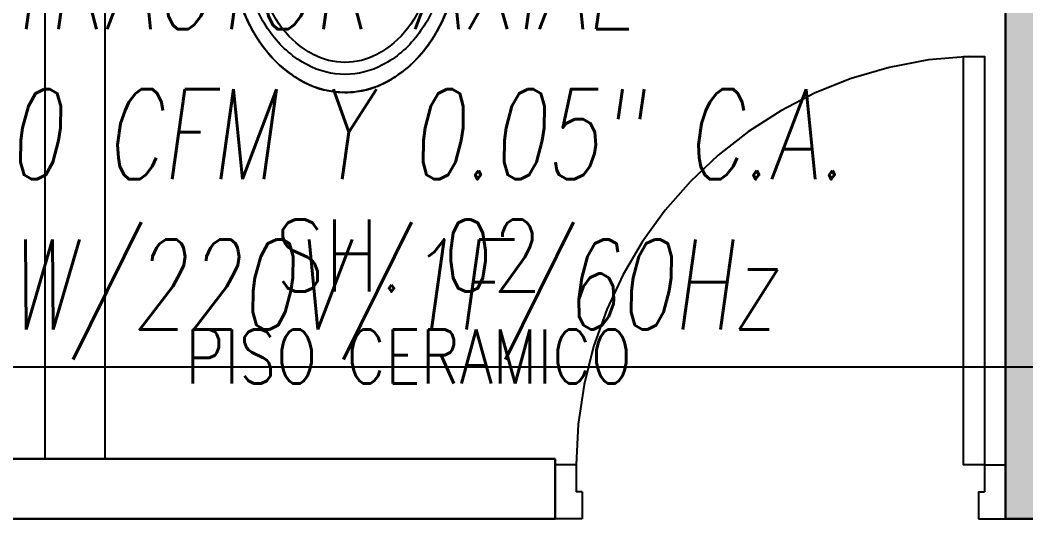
# Model space of a CAD drawing. Header units: millimetres. Extents: x -3 to 53, y -269 to 39.
# Drawn here: x 31.609 to 33.284, y -109.72 to -108.869 of the extents above; entities that cross this region are included whole.
import ezdxf
from ezdxf import colors
from ezdxf.entities.mleader import LeaderData, LeaderLine
from ezdxf.enums import TextEntityAlignment as Align
from ezdxf.math import Vec2, Vec3

# ---------------------------------------------------------------- set-up
doc = ezdxf.new("R2010")
doc.units = ezdxf.units.MM
doc.header["$LTSCALE"] = 15
doc.linetypes.add('CENTER', pattern=[2, 1.25, -0.25, 0.25, -0.25])
doc.linetypes.add('HIDDEN2', pattern=[0.1875, 0.125, -0.0625])
doc.layers.get('0').update_dxf_attribs({"color": 250})
for name, color, linetype in [('A-CORTE', 250, 'CENTER'), ('A-EST HATCH', 250, 'Continuous'), ('A-EST PLACAS', 250, 'Continuous'), ('A-MOBILIARIO', 250, 'Continuous'), ('A-MURO BAJO', 251, 'Continuous'), ('A-SANITARIOS', 250, 'Continuous'), ('A-TEXTO-ACABADO PISO', 250, 'Continuous'), ('A-TEXTO-AMBIENTE', 252, 'Continuous'), ('L6 Linea fina', 141, 'Continuous')]:
    doc.layers.add(name, color=color, linetype=linetype)
doc.layers.add('A-MUROS', color=252, linetype='Continuous', lineweight=30)
doc.styles.add('JNV ING', font='romans.shx', dxfattribs={"width": 0.7, "oblique": 8, "height": 0.15})
doc.styles.add('ROMANS', font='romans.shx', dxfattribs={"width": 0.8})

# ---------------------------------------------------------------- blocks, each defined once
blk = doc.blocks.new('EST.P10')
at = {"layer": 'A-EST HATCH'}
h = blk.add_hatch(color=256, dxfattribs=at)
h.dxf.hatch_style = 1
h.paths.add_polyline_path([(39.55000036202457, -2.739966474472752), (39.54999969747544, 3.325000133735891), (37.89999314439685, 3.325000133735891), (37.89999314439685, 3.524999268782047), (39.7000008253745, 3.524999950793891), (39.700001156913, 2.649983149759414), (41.20000111279068, 2.649983120235348), (41.20000111289527, 3.150000000315224), (41.35000099510309, 3.150000029441344), (41.35000151675256, 2.449983120198418), (39.70000151670563, 2.449983120607691), (39.70000024471053, -2.739966458171388)])
h.paths.add_polyline_path([(18.45000086072017, 7.324999489018637), (20.05000086045268, 7.324999484458431), (20.05000086100566, 10.42499945002307), (18.85000085135565, 10.42499944168937), (18.85000085177128, 10.57499945304677), (20.20000085066116, 10.57499944957796), (20.20000086071971, 7.174999484903537), (18.45000086072017, 7.174999486200022)])
h.paths.add_polyline_path([(17.65000085066097, 10.57499946123723), (17.50000085066088, 10.57499945918859), (17.50000086071944, 7.174999484903537), (17.65000086071998, 7.174999484903537)])
h.paths.add_polyline_path([(12.14999969658891, 11.04996366809905), (11.84999969935495, 11.04996366814503), (11.84999969661826, 10.8999643984082), (11.99999101237555, 10.8999643984082), (11.99999101220604, 7.824998455581181), (12.15000085670866, 7.82499845682355)])
h.paths.add_polyline_path([(15.10000085037566, 10.42499945049737), (15.10000084114793, 7.324999484457521), (16.70000086017265, 7.324999479859116), (16.70000086058829, 7.174999479859025), (14.95000084069946, 7.17499948505133), (14.95000085094219, 10.57499944990174), (16.30000085067834, 10.57499945405768), (16.30000085109353, 10.42499945405804)])
h.paths.add_polyline_path([(5.850000003264569, 10.90000002779369), (5.250000003248743, 10.90000002966271), (5.250000003248743, 11.05000002929036), (6.000000003281485, 11.05000002928399), (6.000000003339693, 7.650000029283902), (4.850000003295492, 7.650000029294361), (4.850000003237284, 7.800000028921559), (5.850000003304586, 7.800000027048455)])
h.paths.add_polyline_path([(4.050000003248925, 11.050000029294), (4.050000003307133, 7.650000029294361), (3.900000003330234, 7.650000029294361), (3.900000003272027, 11.050000029294)])
h.paths.add_polyline_path([(3.10000000322546, 7.800000027058914), (1.500000003248743, 7.800000027058914), (1.500000003248743, 10.9000000278037), (2.700000003272208, 10.90000002826936), (2.700000003272208, 11.05000002789701), (1.350000003271845, 11.050000029294), (1.350000003330052, 7.650000029294361), (3.100000003283668, 7.650000027431716)])
h.paths.add_polyline_path([(5.850000003264569, -2.649999997754556), (5.250000003248743, -2.649999999623567), (5.250000003248743, -2.79999999925122), (6.000000003281485, -2.799999999244854), (6.000000003339665, 0.6000000349667971), (4.850000003295463, 0.6000000349563379), (4.850000003237255, 0.4500000353291398), (5.850000003304558, 0.4500000372022441)])
h.paths.add_polyline_path([(4.050000003248925, -2.799999999254858), (4.050000003307105, 0.6000000349563379), (3.900000003330206, 0.6000000349563379), (3.900000003272027, -2.799999999254858)])
h.paths.add_polyline_path([(3.100000003225432, 0.4500000371917849), (1.500000003248715, 0.4500000371917849), (1.500000003248743, -2.64999999776456), (2.700000003272208, -2.649999998230221), (2.700000003272208, -2.799999997857874), (1.350000003271845, -2.799999999254858), (1.350000003330024, 0.6000000349563379), (3.10000000328364, 0.6000000368189831)])
h.paths.add_polyline_path([(8.700000364359795, -0.3500183141881053), (8.850000567899201, -0.3500183308167237), (8.850000789245598, -2.649966611821981), (9.000000861132264, -2.649966111463137), (9.000000858395339, -2.799965489356708), (8.700001016973033, -2.799964617128573)])
h.paths.add_polyline_path([(18.45000077152375, 0.9249996391979565), (20.05000077125626, 0.9249996437581629), (20.05000077180924, -2.175000321806458), (18.85000076215923, -2.175000313472758), (18.85000076257487, -2.325000324830164), (20.20000076146474, -2.325000321361351), (20.20000077152329, 1.074999643313056), (18.45000077152375, 1.074999642016571)])
h.paths.add_polyline_path([(17.65000076146455, -2.325000333020618), (17.50000076146446, -2.325000330971982), (17.50000077152302, 1.074999643313056), (17.65000077152357, 1.074999643313056)])
h.paths.add_polyline_path([(12.1500078518491, -2.80000032297874), (11.85000183281863, -2.799965381145974), (11.85000177342505, -2.649999802173369), (11.99999089817143, -2.6500003365623), (11.99999092300962, 0.425000672635413), (12.15000076751224, 0.425000671393498)])
h.paths.add_polyline_path([(15.10000076117925, -2.175000322280759), (15.10000075195151, 0.9249996437590724), (16.70000077097623, 0.9249996483574776), (16.70000077139187, 1.074999648357569), (14.95000075150304, 1.074999643165263), (14.95000076174577, -2.325000321685131), (16.30000076148193, -2.325000325841067), (16.30000076189711, -2.175000325841431)])
h.paths.add_polyline_path([(31.60000013924676, 7.324999489018637), (30.00000013951424, 7.324999484458431), (30.00000013896127, 10.42499945002307), (31.20000014861128, 10.42499944168937), (31.20000014819564, 10.57499945304677), (29.85000014930577, 10.57499944957796), (29.85000013924721, 7.174999484903537), (31.60000013924676, 7.174999486200022)])
h.paths.add_polyline_path([(32.40000014930595, 10.57499946123723), (32.55000014930604, 10.57499945918859), (32.55000013924749, 7.174999484903537), (32.40000013924694, 7.174999484903537)])
h.paths.add_polyline_path([(38.20000014363151, 11.04996366814503), (38.20000014363978, 10.89996439841647), (38.05001001259918, 10.89999955043437), (38.05000998776088, 7.824998455581181), (37.90000014325826, 7.82499845682355), (37.90000014367205, 11.04996375199815)])
h.paths.add_polyline_path([(27.60000196090988, 4.72500395011069), (36.99999305519989, 4.725000200438679), (36.99999303937559, 4.874998628639567), (33.4499886299389, 4.874998566643406), (33.44998862993936, 6.274999487076691), (33.24998862993883, 6.274999487077146), (33.24998862993928, 4.874999065745904), (30.34998861140821, 4.874999065745904), (30.34998861140821, 6.274999492269451), (30.19998861140903, 6.274999492269451), (30.19998861140812, 4.874999065745904), (27.80000196092033, 4.874999065734393), (27.8000019610075, 6.12500150724474), (29.45000197621744, 6.124999485819089), (29.45000197602462, 6.274999421533366), (27.17500019615356, 6.274999485497808), (27.17500196088797, 6.125002101533717), (27.60000196100749, 6.125001691010709)])
h.paths.add_polyline_path([(34.95000014959126, 10.42499945049737), (34.95000015881899, 7.324999484457521), (33.35000013979428, 7.324999479859116), (33.35000013937864, 7.174999479859025), (35.10000015926747, 7.17499948505133), (35.10000014902474, 10.57499944990174), (33.75000014928858, 10.57499945405768), (33.7500001488734, 10.42499945405804)])
h.paths.add_polyline_path([(39.69999971312619, 5.800016909431299), (41.35000043203901, 5.800016909840572), (41.35000043219997, 5.100000029755293), (41.20000099510388, 5.100000029711126), (41.20000111279059, 5.600016556386393), (39.70000115691308, 5.600017124727565), (39.70000082537415, 4.72499917742266), (37.89999305520043, 4.724999859434554), (37.89999305951682, 4.924998994480653), (39.54999960827895, 4.924998994480703), (39.54999951413043, 10.98996461234336), (39.70000043825637, 10.9899650766655)])
h.paths.add_polyline_path([(44.20000099670232, 10.90000002779369), (44.80000099671815, 10.90000002966271), (44.80000099671815, 11.05000002929036), (44.05000099668541, 11.05000002928399), (44.05000099662723, 7.650000029283902), (45.20000099667143, 7.650000029294361), (45.20000099672964, 7.800000028921559), (44.20000099666233, 7.800000027048455)])
h.paths.add_polyline_path([(46.00000099671797, 11.050000029294), (46.00000099665979, 7.650000029294361), (46.15000099663668, 7.650000029294361), (46.15000099669486, 11.050000029294)])
h.paths.add_polyline_path([(46.95000099674146, 7.800000027058914), (48.55000099671818, 7.800000027058914), (48.55000099671815, 10.9000000278037), (47.35000099669468, 10.90000002826936), (47.35000099669468, 11.05000002789701), (48.70000099669505, 11.050000029294), (48.70000099663687, 7.650000029294361), (46.95000099668325, 7.650000027431716)])
h.paths.add_polyline_path([(46.000000148899, -2.799999999254858), (46.00000099665979, 0.6000353483930283), (46.15000099663668, 0.6000353483930283), (46.1500001488759, -2.799999999254858)])
h.paths.add_polyline_path([(46.95000099674146, 0.4500353506284753), (48.55000099671818, 0.4500353506284753), (48.55000014889918, -2.64999999776456), (47.35000014887571, -2.649999998230221), (47.35000014887571, -2.799999997857874), (48.70000014887608, -2.799999999254858), (48.70000099663687, 0.6000353483930283), (46.95000099668325, 0.6000353502556734)])
h.paths.add_polyline_path([(41.34996108571607, 0.6999816642716894), (41.19996108571609, 0.6999816907241154), (41.20000055234234, -2.649964751725513), (41.05000139291607, -2.649964082969163), (41.05000139291607, -2.799965381145974), (41.34999962602316, -2.800000000743836)])
h.paths.add_polyline_path([(31.60000022844318, 0.9249996391979565), (30.00000022871066, 0.9249996437581629), (30.00000022815769, -2.175000321806458), (31.2000002378077, -2.175000313473213), (31.20000023739206, -2.325000324830164), (29.85000023850219, -2.325000321361351), (29.85000022844363, 1.074999643313056), (31.60000022844318, 1.074999642016571)])
h.paths.add_polyline_path([(32.40000023850237, -2.325000333020618), (32.55000023850246, -2.325000330971982), (32.55000022844391, 1.074999643313056), (32.40000022844336, 1.074999643313056)])
h.paths.add_polyline_path([(37.90000023900804, -2.800000322132966), (38.19999916686421, -2.799964540009896), (38.19999916714843, -2.649965381905766), (38.0500101017956, -2.650000422217765), (38.0500100769573, 0.425000672635413), (37.90000023245468, 0.425000671393498)])
h.paths.add_polyline_path([(34.95000023878768, -2.175000322280759), (34.95000024801541, 0.9249996437590724), (33.35000022899069, 0.9249996483574776), (33.35000022857506, 1.074999648357569), (35.10000024846389, 1.074999643165263), (35.10000023822116, -2.325000321685131), (33.750000238485, -2.325000325841067), (33.75000023806982, -2.175000325841431)])
h.paths.add_polyline_path([(10.34999981476517, 3.524999935996703), (12.15000785557007, 3.524999268782047), (12.15000778413327, 3.374981511180422), (10.5000014481333, 3.374982136146826), (10.50000051618036, -2.739965111829072), (10.35000070072061, -2.739966458171899), (10.34999984310357, 2.500019452839794), (8.699999843056645, 2.500019452430521), (8.699999842897824, 3.150000000283846), (8.849999887070709, 3.150000000315224), (8.849999887187693, 2.649983120235575), (10.34999984306629, 2.649983120607558)])
h.paths.add_polyline_path([(44.05000014886644, -2.799999999244854), (44.05000099662723, 0.6000353484034875), (45.20000099667143, 0.6000353483930283), (45.20000099672964, 0.4500353487658302), (44.20000099666233, 0.4500353506389345), (44.20000014888335, -2.649999997754556), (44.80000014889918, -2.649999999623567), (44.80000014889918, -2.79999999925122)])
h.paths.add_polyline_path([(46.95324595597824, 5.550000028497735), (47.10000099771062, 5.550000028497735), (47.10000099771062, 6.750000029293815), (44.95000099662686, 6.750000029293815), (44.95000099656956, 6.600000029294179), (45.40000099765322, 6.600000029294179), (45.40000099765322, 5.000000029294185), (45.60000099765322, 5.000000029294185), (45.60000099765322, 6.600000029294179), (46.95000099765323, 6.600000029294179), (46.95000099662322, 5.550000028552759)], flags=17)
h.paths.add_polyline_path([(46.95324595597824, 2.700035349189655), (47.10000099771062, 2.700035349189655), (47.10000099771062, 1.500035348393574), (44.95000099662686, 1.500035348393574), (44.95000099656956, 1.65003534839321), (45.40000099765322, 1.65001768914783), (45.40000099765322, 3.250000029902452), (45.60000099765322, 3.250000029902452), (45.60000099765322, 1.650000029902458), (46.95000099765323, 1.65003534839321), (46.95000099662322, 2.70003534913463)], flags=17)
h.paths.add_polyline_path([(41.19994922943854, 4.200000029598314), (44.05000099566498, 4.200000028522844), (44.05000099662723, 6.750000030327001), (44.20000099662732, 6.750000029293815), (44.20000099662732, 4.199998587865039), (46.95000099697247, 4.200000029598314), (46.95000099697247, 4.799963667367827), (47.10000099703623, 4.799963667311438), (47.10000099674655, 4.200000029444617), (49.90000099507599, 4.200000028317206), (49.89996286619881, 8.1500000300192), (49.85004715540931, 8.150000030039209), (49.85000135653662, 8.250000030039146), (50.05000099673, 8.250000030039146), (50.05000099349018, 2.915749064413831e-08), (49.85000135653662, -1.4210854715202e-14), (49.84998389690919, 0.1000353491577783), (49.89985989004332, 0.1000351259967687), (49.90000032310257, 4.050000030725734), (47.10000032477313, 4.050000029598323), (47.10000099703623, 3.450035349191019), (46.95000099697247, 3.45003534913463), (46.95000099674692, 4.05000147236543), (44.20000032369028, 4.050001471331598), (44.20000099662732, 1.500035348393574), (44.05000099662723, 1.500035347360388), (44.05000099566498, 4.050000030673786), (41.19994799354304, 4.050000029598323)])
h.paths.add_polyline_path([(41.34999962602361, 11.05000003078298), (41.35000133458914, 7.550018355217226), (41.20000065705288, 7.550018349865603), (41.20000055234234, 10.89996376822798), (41.05000127092946, 10.89996439839994), (41.04999945659642, 11.04996439764791)])
h.paths.add_polyline_path([(27.15000196092345, 4.725003716270379), (25.15000045613589, 4.725003716490946), (25.15000045588732, 4.875003713209111), (27.00000045123628, 4.875003716274563), (27.00000053907514, 8.275003716525902), (25.15000071120497, 8.275003716535132), (25.15000070444571, 8.424996043008093), (27.00000053364578, 8.42499764894459), (27.00000045271284, 10.57499943380914), (27.85000014767868, 10.57499943351355), (27.85000014886194, 10.42499943500367), (27.15000020044457, 10.42499943519648)])
h.paths.add_polyline_path([(10.34999894092346, 10.98996547467434), (10.34999948326413, 5.749980489726951), (8.699999483217198, 5.749980490136224), (8.700000004863824, 5.099963668570361), (8.849999887091627, 5.099963668539438), (8.849999887175414, 5.600016909803344), (10.34999948322667, 5.600016909431218), (10.34999981476557, 4.724999065708658), (12.15000794476649, 4.724999859434554), (12.1500078982552, 4.874999248648891), (10.5000015665716, 4.874998623682501), (10.50000032613053, 10.98996484450277)])
h.paths.add_polyline_path([(2.950000003220339, 4.199986738153036), (0.1500000048910692, 4.200000029598314), (0.1499296426301392, 8.150000065586717), (0.2000000290276251, 8.150000030039095), (0.1999618727692933, 8.250000030039146), (3.236920065319282e-09, 8.250000030039146), (6.476710723291035e-09, 3.534764824308922e-05), (0.1999618760091408, 4.376087975543896e-05), (0.1999999967836708, 0.09974946740668145), (0.1500706833308515, 0.1000352625043917), (0.1500000048909271, 4.050035348393756), (2.950000003220339, 4.050012278349421), (2.950000002930665, 3.450000030700267), (3.10000000299442, 3.450000030643878), (3.100000003219975, 4.050011042453896), (5.850000004303183, 4.050001154649415), (5.850000003339602, 1.500000029902822), (6.000000003339693, 1.500000028869636), (6.000000004301938, 4.050035348089075), (8.850053005833303, 4.050035348089075), (8.850051770528381, 4.199963668413382), (6.000000004301938, 4.199963668413382), (6.000000003339693, 6.749963669142069), (5.850000003339602, 6.749963668108883), (5.850000004303212, 4.199962226680107), (3.100000003219975, 4.199987974048561), (3.099999997801348, 4.800000028496825), (2.949999997737592, 4.800000028440436)])
h.paths.add_polyline_path([(8.699999754678657, 11.04996366809907), (8.999999607050967, 11.04996439764841), (8.999999607050967, 10.8999643984082), (8.85000044762458, 10.89996376822798), (8.850023850835925, 8.600018351920404), (8.700000364359795, 8.600018353162518)])
h.paths.add_polyline_path([(3.096755038795578, 5.550000028441801), (2.949999997063202, 5.550000028441801), (2.950000002256303, 6.749963668108883), (5.100000003340057, 6.749963668108883), (5.100000003397355, 6.599963668109247), (4.650000002313675, 6.599963655817774), (4.649999989625712, 4.999963655817766), (4.449999989625695, 4.999963657007271), (4.450000002313686, 6.599963657007265), (3.100000002313692, 6.599963668109247), (3.099999998150594, 5.550000028496825)], flags=17)
h.paths.add_polyline_path([(3.096755043988651, 2.700000030699357), (2.950000002256274, 2.700000030699357), (2.950000002256303, 1.500000029902822), (5.100000003340057, 1.500000029902822), (5.100000003397355, 1.650000029902458), (4.649999963060253, 1.649963656426038), (4.649999975748244, 3.24996365642604), (4.449999975748227, 3.249963657615538), (4.449999963060236, 1.649963657615544), (3.100000002313692, 1.650000029902458), (3.100000003343666, 2.700000030643878)], flags=17)
h.paths.add_polyline_path([(23.34997992060187, 4.725010963724117), (23.19996328621534, 4.725010963724117), (23.19996362663895, 8.425003716547508), (23.34998026102548, 8.425003716547508)])
h.paths.add_polyline_path([(22.44999787934589, 6.12499812658892), (22.44999787934589, 4.725003725129206), (13.05000794476703, 4.725000200438679), (13.05000796059133, 4.874998628639567), (16.600012370028, 4.874998566643406), (16.600012370028, 6.274999487076691), (16.8000123700281, 6.274999487077146), (16.80001237002764, 4.874999065745904), (19.70001238855866, 4.874999065745904), (19.70001238855866, 6.274999492269451), (19.8500123885583, 6.274999492269451), (19.85001238855875, 4.874999065745904), (22.24999787934588, 4.874997749220427), (22.24999787943304, 6.124998239831314), (20.59999786413948, 6.124999485497717), (20.59999786414039, 6.274999421211994), (22.84496661051584, 6.275001780668283), (22.84496145818197, 6.125000085095166)])
h.paths.add_polyline_path([(28.99998904982218, 1.974999797294849), (28.99998904982309, 2.124999733009126), (27.20000028519488, 2.12499964177406), (27.20000028519488, 3.375000062491637), (29.74998870060591, 3.375000062470697), (29.74998870060455, 1.97499963594715), (29.89998870060464, 1.97499963594715), (29.89998870060464, 3.375000062470697), (33.2499887191357, 3.375000062470697), (33.24998871913525, 1.97499964113991), (33.44998871913532, 1.97499964113991), (33.44998871913532, 3.375000561573195), (36.99999314439676, 3.374999661044292), (36.99999314439631, 3.524998927777922), (27.00000045286518, 3.525011132659763), (26.99999730876391, 1.974999645780144)])
h.paths.add_polyline_path([(26.99999725805297, 1.949999645780153), (26.99998970219411, -1.774965625660002), (23.35000045385232, -1.774980096772936), (23.35000045310611, 0.8750199046755398), (25.70000045253576, 0.875019903791511), (25.70000045245618, 1.425020148437), (26.00000045245591, 1.425020148437), (26.00000045245636, 1.575020185462165), (25.55000045241022, 1.575020185462151), (25.55000045246493, 1.025019889520593), (23.34999851975022, 1.025018801191948), (23.34998656669748, 3.375000046844839), (26.00000045286578, 3.375000046844839), (26.00000045286578, 3.525017631226305), (23.19997290957056, 3.525017631226326), (23.19999949763502, -1.92499873444541), (26.99998939787471, -1.924992143683738), (26.9999885864832, -2.32500030647487), (27.8500002368751, -2.325000305296946), (27.85000023805836, -2.175000306787062), (27.15000028964099, -2.175000307082648), (27.15000019761217, 1.949999645780153)])
at = {"layer": 'A-EST PLACAS'}
blk.add_lwpolyline([(28.99998904982218, 1.974999797294849), (28.99998904982218, 2.124999733009126), (27.20000028519488, 2.12499964177406), (27.20000028519488, 3.375000062491637), (29.74998870060591, 3.375000062470697), (29.74998870060455, 1.97499963594715), (29.89998870060464, 1.97499963594715), (29.89998870060464, 3.375000062470697), (33.2499887191357, 3.375000062470697), (33.2499887191357, 1.97499964113991), (33.44998871913532, 1.97499964113991), (33.44998871913532, 3.375000561573195), (36.99999314439676, 3.374999661044292), (36.99999314439676, 3.524998927777922), (27.00000045286518, 3.525011132659763), (26.99999730876391, 1.974999645780144)], close=True, dxfattribs=at)
blk = doc.blocks.new('Cortes-Elev.')
at = {"layer": 'A-CORTE', "linetype": 'CENTER', "ltscale": 0.5}
blk.add_lwpolyline([(-1.966028483964124, 27.22835929616106), (51.86010596430447, 27.22835929614429)], dxfattribs=at)
blk = doc.blocks.new('SIFON JET_PLANTA')
at = {"extrusion": (-2.646977960169689e-23, 6.617444900424221e-24, -1)}
for p, q in [((-0.2148648745153778, 0.2323209395701191, -2.691506340256937e-09), (-0.214189635780313, 0.2356354129057401, 9.193386183168464e-07)), ((-0.2141896357803468, 0.2356354129056992, -2.864676483644466e-09), (-0.2128690177696928, 0.2389832179059717, 9.191406992638137e-07)), ((-0.2128690177697266, 0.2389832179059308, -3.062595536677235e-09), (-0.211049115157028, 0.2419342323874183, 9.189426102768251e-07)), ((-0.2110491151570617, 0.2419342323873774, -3.260684523665769e-09), (-0.2091421356236882, 0.2441421356238056, 9.187747547508898e-07)), ((-0.209142135623722, 0.2441421356237647, -3.428540049601001e-09), (-0.2076562230664241, 0.2454861233914141, 9.186608653103385e-07)), ((-0.2076562230664578, 0.2454861233913732, -3.542429490152305e-09), (-0.2054873268334223, 0.2470298554277655, 9.185133990765679e-07)), ((-0.2054873268334561, 0.2470298554277246, -3.689895723922894e-09), (-0.2006745375231418, 0.2491781027190072, 9.182435303340176e-07)), ((-0.2006745375231755, 0.2491781027189663, -3.959764466473254e-09), (-0.1949999999999577, 0.2500000000000551, 9.1800217611641e-07)), ((-0.1949999999999914, 0.2500000000000142, -4.201118684080885e-09), (-0.1949999999999914, 0.2500000000000142, 9.180021761164091e-07)), ((-0.1949999999999914, 0.250000000000032, -4.201118684081732e-09), (-0.1605058142523461, 0.250000000000032, 9.167593999205773e-07)), ((-0.1605058142523799, 0.250000000000016, -5.44389487991362e-09), (-0.09749999999993442, 0.250000000000016, 9.144893905130537e-07)), ((-0.09749999999996817, 0.2500000000000124, -7.713904287437118e-09), (-0.03228240832191531, 0.2500000000000124, 9.121396939270839e-07)), ((-0.03228240832194906, 0.2500000000000124, -1.006360087340691e-08), (9.059419880941277e-14, 0.2500000000000124, 9.109766049096974e-07)), ((5.684341886080801e-14, 0.2500000000000107, -1.122668989079351e-08), (8.704148513061227e-14, -0.2499999999999467, 9.334299846912792e-07)), ((-0.432210441967305, 0.1909736947541507, 6.995914495634127e-09), (-0.2149999999999412, 0.2181249999999277, 9.201541504833075e-07)), ((-0.214999999999975, 0.2277777561377246, -2.482618316187103e-09), (-0.2148648745153441, 0.23232093957016, 9.195117884602339e-07)), ((-0.214999999999975, 0.223407229875134, -2.286352144148442e-09), (-0.214999999999975, 0.2277777561377654, 9.197206764843035e-07)), ((-0.214999999999975, 0.2181249999998869, -2.049144317183412e-09), (-0.214999999999975, 0.2234072298751748, 9.199169426563425e-07)), ((-0.501611515915414, 0.1841594235842532, 9.802342803657152e-09), (-0.486451737762966, 0.1866929083471653, 9.313456818802872e-07)), ((-0.4864517377629998, 0.1866929083471245, 9.142387079796397e-09), (-0.476325640091158, 0.1879815781804677, 9.309229830721864e-07)), ((-0.4763256400911917, 0.1879815781804268, 8.719688271695474e-09), (-0.472601072678053, 0.1883752455952905, 9.307711139053948e-07)), ((-0.4726010726780867, 0.1883752455952497, 8.56781910490419e-09), (-0.4635665261400082, 0.1891519924890659, 9.304107309244032e-07)), ((-0.4635665261400419, 0.189151992489025, 8.207436123912353e-09), (-0.4548818271279345, 0.1896621040887752, 9.300749261766331e-07)), ((-0.4548818271279682, 0.1896621040887343, 7.871631376142573e-09), (-0.4489610642710851, 0.189877525156156, 9.298519356937922e-07)), ((-0.4489610642711188, 0.1898775251561151, 7.648640893301575e-09), (-0.4400000000002287, 0.1900000000001096, 9.295235814114594e-07)), ((-0.4400000000002624, 0.1900000000000688, 7.320286610968538e-09), (-0.4322104419672712, 0.1909736947541916, 9.291992092961248e-07)), ((-0.5692866238860397, 0.1629336877654417, 1.319375920308261e-08), (-0.5517389661650203, 0.1702846322552549, 9.344347298871692e-07)), ((-0.551738966165054, 0.1702846322552141, 1.223143508667838e-08), (-0.5464986426603478, 0.1721905151990395, 9.341603414963225e-07)), ((-0.5464986426603815, 0.1721905151989986, 1.195704669583162e-08), (-0.5384560975291173, 0.1748689170809161, 9.337503017444218e-07)), ((-0.538456097529151, 0.1748689170808753, 1.154700694393088e-08), (-0.5346469604196233, 0.1760426435289713, 9.335603557289292e-07)), ((-0.5346469604196571, 0.1760426435289304, 1.135706092843837e-08), (-0.526487400676082, 0.178387881251723, 9.331610614306326e-07)), ((-0.5264874006761158, 0.1783878812516821, 1.095776663014199e-08), (-0.5215876260469106, 0.1796871359188952, 9.329261842390465e-07)), ((-0.5215876260469443, 0.1796871359188543, 1.072288943855563e-08), (-0.5148298055683025, 0.1813470437631661, 9.326081685464604e-07)), ((-0.5148298055683362, 0.1813470437631253, 1.040487374596956e-08), (-0.5079056557306192, 0.1828912696060172, 9.322893551486932e-07)), ((-0.5079056557306529, 0.1828912696059763, 1.008606034820244e-08), (-0.5016115159153802, 0.184159423584294, 9.32005637604148e-07)), ((-0.5962729345985043, 0.1484216933026286, 1.48177240416003e-08), (-0.5908215224043545, 0.1516944642060611, 9.366776427186069e-07)), ((-0.5908215224043882, 0.1516944642060203, 1.447434791811636e-08), (-0.5862390028517996, 0.1543063381409215, 9.363952502959968e-07)), ((-0.5862390028518334, 0.1543063381408807, 1.419195549550596e-08), (-0.5793675441900419, 0.1579944887980176, 9.359820585698102e-07)), ((-0.5793675441900756, 0.1579944887979767, 1.377876376931944e-08), (-0.5692866238860059, 0.1629336877654826, 9.353970540035733e-07)), ((-0.6205507553243628, 0.1314112223919199, 1.64563043393733e-08), (-0.6167766952966325, 0.1343502884256527, 9.383916412211593e-07)), ((-0.6167766952966662, 0.1343502884256118, 1.618834642066845e-08), (-0.6105566617372915, 0.1389316554945648, 9.37961807955421e-07)), ((-0.6105566617373253, 0.1389316554945239, 1.57585131549302e-08), (-0.6061118988537544, 0.1420332757134624, 9.376623857900189e-07)), ((-0.6061118988537881, 0.1420332757134215, 1.545909098952834e-08), (-0.6000064650516954, 0.14607244169461, 9.372610298835744e-07)), ((-0.6000064650517292, 0.1460724416945691, 1.505773508308373e-08), (-0.5962729345984705, 0.1484216933026694, 9.370210188420911e-07)), ((-0.6385900820804657, 0.1151612074384722, 1.783597100581711e-08), (-0.6326487525475919, 0.1209530367486469, 9.395651159113519e-07)), ((-0.6326487525476256, 0.120953036748606, 1.736182111086108e-08), (-0.629899222340919, 0.123478903374334, 9.393526257837857e-07)), ((-0.6298992223409527, 0.1234789033742931, 1.71493309832949e-08), (-0.6251309701958796, 0.1276461113572367, 9.389936966692759e-07)), ((-0.6251309701959133, 0.1276461113571958, 1.679040186878502e-08), (-0.620550755324329, 0.1314112223919608, 9.386595991398641e-07)), ((-0.6533798275589522, 0.09838663892805322, 1.912211590524536e-08), (-0.6502540225313673, 0.1022540882074416, 9.41039117804675e-07)), ((-0.6502540225314011, 0.1022540882074008, 1.883582300418447e-08), (-0.6453440318672712, 0.1079603945630243, 9.406059661334024e-07)), ((-0.6453440318673049, 0.1079603945629835, 1.84026713329118e-08), (-0.638590082080432, 0.1151612074385131, 9.400392658063077e-07)), ((-0.6650459508067748, 0.08197191852902463, 2.027956154895672e-08), (-0.6633960251196171, 0.08451387693294876, 9.423092607709916e-07)), ((-0.6633960251196509, 0.0845138769329079, 2.010596597050082e-08), (-0.6610760739145523, 0.08795338228768834, 9.420712192059469e-07)), ((-0.661076073914586, 0.08795338228764749, 1.986792440545632e-08), (-0.6570391218686282, 0.09359950184956922, 9.416722246617696e-07)), ((-0.657039121868662, 0.09359950184952837, 1.94689298612788e-08), (-0.6533798275589184, 0.09838663892809407, 9.413254107057363e-07)), ((-0.657039121868662, 0.09359950184952837, 1.94689298612788e-08), (-0.657039121868662, 0.09359950184952837, 9.416722246617696e-07)), ((-0.6533798275589522, 0.09838663892805322, 1.912211590524536e-08), (-0.6533798275589522, 0.09838663892805322, 9.413254107057363e-07)), ((-0.6744770829183491, 0.06551139883718449, 2.135854035524681e-08), (-0.6721962315102061, 0.06986945408604583, 9.432839532012357e-07)), ((-0.6721962315102399, 0.06986945408600498, 2.108065840074508e-08), (-0.6705432172124706, 0.07284284781284356, 9.43090871982242e-07)), ((-0.6705432172125043, 0.0728428478128027, 2.088757718175143e-08), (-0.668997039180498, 0.07552222456026314, 9.429148432709598e-07)), ((-0.6689970391805318, 0.07552222456022228, 2.071154847046897e-08), (-0.6672217177311275, 0.07848716550359569, 9.42717735087271e-07)), ((-0.6672217177311612, 0.07848716550355483, 2.051444028678013e-08), (-0.665045950806741, 0.08197191852906549, 9.424828563494476e-07)), ((-0.6818840825753263, 0.04799985761494696, 2.241179053427978e-08), (-0.6803809802886374, 0.0521175209396656, 9.44376019791498e-07)), ((-0.6803809802886711, 0.05211752093962474, 2.21727249910074e-08), (-0.6793480505513276, 0.0547440756619384, 9.442208547484594e-07)), ((-0.6793480505513614, 0.05474407566189754, 2.201755994796859e-08), (-0.677909356858386, 0.05817468449888885, 9.4401496314542e-07)), ((-0.6779093568584198, 0.05817468449884799, 2.181166834492942e-08), (-0.6744770829183153, 0.06551139883722534, 9.435618351557377e-07)), ((-0.6744770829183491, 0.06551139883718449, 2.135854035524681e-08), (-0.6744770829183491, 0.06551139883718449, 9.435618351557377e-07)), ((-0.686677827458535, 0.03096837477901815, 2.334933101347806e-08), (-0.6854790619025373, 0.03605105680375509, 9.452811892252546e-07)), ((-0.685479061902571, 0.03605105680371423, 2.307789442476368e-08), (-0.683797281475373, 0.04210374216951784, 9.449487905944888e-07)), ((-0.685479061902571, 0.03605105680371423, 2.307789442476368e-08), (-0.685479061902571, 0.03605105680371423, 9.452811892252546e-07)), ((-0.6837972814754067, 0.04210374216947699, 2.274549579399813e-08), (-0.6818840825752925, 0.04799985761498782, 9.446150853347706e-07)), ((-0.6837972814754067, 0.04210374216947699, 2.274549579399813e-08), (-0.6837972814754067, 0.04210374216947699, 9.449487905944888e-07)), ((-0.6893244322047245, 0.01402889697449616, 2.420538145550129e-08), (-0.6887081006285545, 0.0193795422157006, 9.46146190571126e-07)), ((-0.6887081006285882, 0.01937954221565974, 2.39428957706354e-08), (-0.6880761442770513, 0.02362342492047809, 9.459328430670576e-07)), ((-0.6880761442770851, 0.02362342492043723, 2.372954826656674e-08), (-0.6872176454231145, 0.02836738070304001, 9.456888768990482e-07)), ((-0.6880761442770851, 0.02362342492043723, 2.372954826656674e-08), (-0.6880761442770851, 0.02362342492043723, 9.459328430670576e-07)), ((-0.6872176454231482, 0.02836738070299916, 2.348558209855728e-08), (-0.6866778274585013, 0.030968374779059, 9.455526258139689e-07)), ((-0.689999999999996, -9.769962616701378e-14, 2.485971350067397e-08), (-0.6899325593853742, 0.004437134855516334, 9.468613211641331e-07)), ((-0.689932559385408, 0.004437134855475477, 2.465802636364231e-08), (-0.6896819424369713, 0.00963181731628282, 9.466190154375188e-07)), ((-0.6896819424370051, 0.009631817316241964, 2.4415720637028e-08), (-0.6893244322046908, 0.01402889697453702, 9.464086762559919e-07)), ((-0.6898532902499763, -0.006543534352083213, 2.514827668197098e-08), (-0.6899999999999622, -5.684341886080801e-14, 9.470630083011648e-07)), ((-0.6895744057913245, -0.01113969130800463, 2.534462738898351e-08), (-0.6898532902499426, -0.006543534352042357, 9.473515714824618e-07)), ((-0.6890810221542818, -0.01635535855068504, 2.556107019676452e-08), (-0.6895744057912907, -0.01113969130796377, 9.475479221894743e-07)), ((-0.6881392445905501, -0.02323531089944275, 2.583609566354295e-08), (-0.689081022154248, -0.01635535855064418, 9.477643649972554e-07)), ((-0.6875842686250504, -0.02644919196552031, 2.596042565725919e-08), (-0.6881392445905163, -0.0232353108994019, 9.480393904640336e-07)), ((-0.686975773950472, -0.02956231566071743, 2.607830276137511e-08), (-0.6875842686250166, -0.02644919196547946, 9.4816372045775e-07)), ((-0.6864237303585874, -0.0321167233824724, 2.617312359340855e-08), (-0.6869757739504383, -0.02956231566067657, 9.482815975618659e-07)), ((-0.685479061902571, -0.0360510568036787, 2.631576670452678e-08), (-0.6864237303585536, -0.03211672338243154, 9.483764183938994e-07)), ((-0.6838467937407007, -0.04193899442068805, 2.652136661521325e-08), (-0.6854790619025373, -0.03605105680363785, 9.485190615050177e-07)), ((-0.6826559691388336, -0.04572229387378179, 2.664835862623646e-08), (-0.6838467937406669, -0.04193899442064719, 9.487246614157039e-07)), ((-0.681446687797024, -0.04923834812206529, 2.676268455115037e-08), (-0.6826559691387999, -0.04572229387374094, 9.488516534267274e-07)), ((-0.6803351011540482, -0.05223741957428452, 2.685731425426718e-08), (-0.6814466877969902, -0.04923834812202443, 9.489659793516409e-07)), ((-0.67919610117624, -0.05511826337670733, 2.694564707347984e-08), (-0.6803351011540144, -0.05223741957424366, 9.490606090547578e-07)), ((-0.6779453077829043, -0.05809186057153326, 2.703411739005449e-08), (-0.6791961011762062, -0.05511826337666648, 9.491489418739704e-07)), ((-0.6770086684826833, -0.0602055197395206, 2.709528919924458e-08), (-0.6779453077828705, -0.0580918605714924, 9.492374121905451e-07)), ((-0.6751289865412922, -0.06419658017617458, 2.720679253772563e-08), (-0.6770086684826495, -0.06020551973947974, 9.492985839997352e-07)), ((-0.6721962315104406, -0.06986945408560175, 2.735587995163361e-08), (-0.6751289865412584, -0.06419658017613372, 9.494100873382163e-07)), ((-0.670619194114483, -0.07270872040325571, 2.742656379882476e-08), (-0.6721962315104069, -0.06986945408556089, 9.495591747521245e-07)), ((-0.6678606003128404, -0.07743331251718821, 2.753934173023307e-08), (-0.6706191941144493, -0.07270872040321485, 9.496298585993156e-07)), ((-0.6646272464921932, -0.082624907222689, 2.765598631001996e-08), (-0.6678606003128067, -0.07743331251714736, 9.497426365307237e-07)), ((-0.6622868145222309, -0.08617729402970298, 2.773119007249726e-08), (-0.6646272464921594, -0.08262490722264815, 9.498592811105106e-07)), ((-0.6598588953123485, -0.08969911109426576, 2.780186900672743e-08), (-0.6622868145221972, -0.08617729402966212, 9.499344848729881e-07)), ((-0.6553642676983547, -0.09582717273824493, 2.791512539063984e-08), (-0.6598588953123148, -0.0896991110942249, 9.500051638072183e-07)), ((-0.6494434143341632, -0.1032260914563832, 2.803406697292936e-08), (-0.6553642676983209, -0.09582717273820407, 9.501184201911307e-07)), ((-0.6458446976926258, -0.1073977953622673, 2.809174806172316e-08), (-0.6494434143341294, -0.1032260914563423, 9.5023736177342e-07)), ((-0.6399777867095651, -0.1137381125316246, 2.816509474565847e-08), (-0.645844697692592, -0.1073977953622265, 9.502950428622137e-07)), ((-0.6379225331375835, -0.1158359474849924, 2.818525386772901e-08), (-0.6399777867095313, -0.1137381125315837, 9.503683895461493e-07)), ((-0.63469012710752, -0.1190161023226501, 2.821160534853464e-08), (-0.6379225331375498, -0.1158359474849515, 9.503885486682198e-07)), ((-0.6335485140986403, -0.1201059301727483, 2.821941530122897e-08), (-0.6346901271074863, -0.1190161023226093, 9.504149001490255e-07)), ((-0.63469012710752, -0.1190161023226501, 2.821160534853464e-08), (-0.63469012710752, -0.1190161023226501, 9.504149001490255e-07)), ((-0.6318208694930227, -0.1217234182699762, 2.82298068851963e-08), (-0.6335485140986066, -0.1201059301727074, 9.504227101017198e-07)), ((-0.6304617984256247, -0.1229696400006883, 2.823680527733785e-08), (-0.631820869492989, -0.1217234182699354, 9.504331016856871e-07)), ((-0.6318208694930227, -0.1217234182699762, 2.82298068851963e-08), (-0.6318208694930227, -0.1217234182699762, 9.504331016856871e-07)), ((-0.6288280823495445, -0.1244380444330169, 2.824388610763963e-08), (-0.6304617984255909, -0.1229696400006475, 9.504401000778285e-07)), ((-0.627638451715054, -0.1254874278227724, 2.824814982427811e-08), (-0.6288280823495107, -0.124438044432976, 9.504471809081305e-07)), ((-0.626179869014214, -0.1267517640900557, 2.825237641967766e-08), (-0.6276384517150202, -0.1254874278227316, 9.50451444624769e-07)), ((-0.6245350826081548, -0.1281487522339404, 2.825585132772356e-08), (-0.6261798690141802, -0.1267517640900149, 9.504556712201683e-07)), ((-0.6234529324212357, -0.1290516241632229, 2.825740805629358e-08), (-0.6245350826081211, -0.1281487522338995, 9.504591461282144e-07)), ((-0.6245350826081548, -0.1281487522339404, 2.825585132772356e-08), (-0.6245350826081548, -0.1281487522339404, 9.504591461282144e-07)), ((-0.6222829730395798, -0.1300135533783564, 2.825845321645505e-08), (-0.6234529324212019, -0.1290516241631821, 9.504607028567844e-07)), ((-0.6214806101715862, -0.1306648526919094, 2.825879297114416e-08), (-0.622282973039546, -0.1300135533783155, 9.504617480169459e-07)), ((-0.6203979421668073, -0.1315330250057816, 2.82587727961907e-08), (-0.6214806101715524, -0.1306648526918686, 9.504620877716348e-07)), ((-0.6193213470099028, -0.1323843678142733, 2.825821565871216e-08), (-0.6203979421667736, -0.1315330250057407, 9.504620675966813e-07)), ((-0.6178925493098895, -0.1334961309336755, 2.825666379944005e-08), (-0.6193213470098691, -0.1323843678142325, 9.50461510459203e-07)), ((-0.6167766952963785, -0.134350288425793, 2.825481861980753e-08), (-0.6178925493098557, -0.1334961309336347, 9.504599585999308e-07)), ((-0.6153056217651773, -0.1354600052935613, 2.825165173224983e-08), (-0.6167766952963447, -0.1343502884257521, 9.504581134202982e-07)), ((-0.6141810390095799, -0.1362972554330586, 2.824873281410063e-08), (-0.6153056217651436, -0.1354600052935204, 9.504549465327406e-07)), ((-0.6119534370047486, -0.1379278241292194, 2.824169905507923e-08), (-0.6141810390095461, -0.1362972554330177, 9.504520276145912e-07)), ((-0.6085559143320012, -0.1403450718644681, 2.822784193350091e-08), (-0.6119534370047148, -0.1379278241291786, 9.504449938555701e-07)), ((-0.6069589112985891, -0.1414529215459037, 2.82200541367332e-08), (-0.6085559143319674, -0.1403450718644272, 9.504311367339918e-07)), ((-0.6058190295435946, -0.1422327887822572, 2.821400713727438e-08), (-0.6069589112985554, -0.1414529215458629, 9.50423348937224e-07)), ((-0.6039324972326181, -0.1434964848964739, 2.820278657286452e-08), (-0.6058190295435608, -0.1422327887822163, 9.504173019377652e-07)), ((-0.6020382360644678, -0.1447559619786727, 2.819109808572418e-08), (-0.6039324972325844, -0.1434964848964331, 9.504060813733554e-07)), ((-0.6003545606320841, -0.1458488198479291, 2.817951437263294e-08), (-0.6020382360644341, -0.1447559619786318, 9.50394392886215e-07)), ((-0.5987195168356045, -0.146892351041199, 2.816746768667584e-08), (-0.6003545606320504, -0.1458488198478882, 9.503828091731238e-07)), ((-0.596426023868668, -0.1483271153577004, 2.814926703029597e-08), (-0.5987195168355708, -0.1468923510411582, 9.503707624871666e-07)), ((-0.5950203802234899, -0.1491899730229491, 2.813737184113239e-08), (-0.5964260238686343, -0.1483271153576595, 9.503525618307869e-07)), ((-0.5936265433446302, -0.1500333877737194, 2.812502891459335e-08), (-0.5950203802234562, -0.1491899730229083, 9.503406666416232e-07)), ((-0.591803279221633, -0.151118549303888, 2.810807040290164e-08), (-0.5936265433445964, -0.1500333877736786, 9.503283237150842e-07)), ((-0.589649673813506, -0.1523742707860407, 2.808686946175351e-08), (-0.5918032792215993, -0.1511185493038472, 9.503113652033925e-07)), ((-0.5871020871220995, -0.1538239022398233, 2.806018180672045e-08), (-0.5896496738134722, -0.1523742707859999, 9.502901642622443e-07)), ((-0.5833383464295618, -0.1558960293745919, 2.801763212564823e-08), (-0.5871020871220658, -0.1538239022397825, 9.502634766072113e-07)), ((-0.5780851987597568, -0.1586533477230514, 2.795219095769196e-08), (-0.5833383464295281, -0.155896029374551, 9.502209269261391e-07)), ((-0.5758551172461264, -0.1597776236744686, 2.79223318989569e-08), (-0.5780851987597231, -0.1586533477230105, 9.501554857581828e-07)), ((-0.5738019249249557, -0.1607888515609552, 2.789376928265503e-08), (-0.5758551172460926, -0.1597776236744277, 9.501256266994475e-07)), ((-0.5701751445080934, -0.1625201120284849, 2.784084686703321e-08), (-0.573801924924922, -0.1607888515609144, 9.500970640831459e-07)), ((-0.5675206036379414, -0.1637435206566877, 2.780014687181731e-08), (-0.5701751445080596, -0.1625201120284441, 9.500441416675238e-07)), ((-0.5659175369425373, -0.164464703317206, 2.77747766470381e-08), (-0.5675206036379077, -0.1637435206566469, 9.500034416723082e-07)), ((-0.5643638531226607, -0.1651511427938441, 2.774962541285597e-08), (-0.5659175369425036, -0.1644647033171651, 9.49978071447529e-07)), ((-0.5614030384546052, -0.1664255209373113, 2.770017968635115e-08), (-0.5643638531226269, -0.1651511427938033, 9.499529202133468e-07)), ((-0.5597879627215399, -0.1671022193504879, 2.767237914971464e-08), (-0.5614030384545714, -0.1664255209372705, 9.49903474486842e-07)), ((-0.5567837164978986, -0.1683267732967924, 2.761913120311406e-08), (-0.5597879627215061, -0.167102219350447, 9.498756739502055e-07)), ((-0.5542599550127232, -0.1693215216444433, 2.757287460992193e-08), (-0.5567837164978648, -0.1683267732967515, 9.498224260036049e-07)), ((-0.5509595690538625, -0.1705762700116864, 2.751031310565623e-08), (-0.5542599550126894, -0.1693215216444024, 9.497761694104127e-07)), ((-0.5491110235095409, -0.1712564991909034, 2.747425954077591e-08), (-0.5509595690538287, -0.1705762700116455, 9.497136079061471e-07)), ((-0.5464654464370966, -0.1722021797022677, 2.742141062860887e-08), (-0.5491110235095071, -0.1712564991908625, 9.496775543412665e-07)), ((-0.5448715340302499, -0.1727562536923344, 2.73888659108735e-08), (-0.5464654464370629, -0.1722021797022268, 9.496247054290997e-07)), ((-0.5427723222940095, -0.1734681511094109, 2.734520331942132e-08), (-0.5448715340302162, -0.1727562536922935, 9.495921607113643e-07)), ((-0.5412394318687621, -0.1739752837544817, 2.731274915274605e-08), (-0.5427723222939758, -0.1734681511093701, 9.495484981199122e-07)), ((-0.5384560975291528, -0.1748689170808415, 2.725259977277297e-08), (-0.5412394318687284, -0.1739752837544408, 9.495160439532369e-07)), ((-0.5351533924545393, -0.1758895127052984, 2.717943967316116e-08), (-0.5384560975285897, -0.1748689170809676, 9.494558945732523e-07)), ((-0.5384560975286234, -0.1748689170810085, 2.725259977276138e-08), (-0.5384560975286234, -0.1748689170810085, 9.494558945732636e-07)), ((-0.5320595838921651, -0.1768111126866945, 2.710936024268324e-08), (-0.5351533924545055, -0.1758895127052575, 9.493827344736519e-07)), ((-0.5295692091748609, -0.1775289582753832, 2.705187172138512e-08), (-0.5320595838921314, -0.1768111126866536, 9.493126550431741e-07)), ((-0.5267012421251263, -0.1783293271099691, 2.698448493975855e-08), (-0.5295692091748272, -0.1775289582753423, 9.49255166521876e-07)), ((-0.5238420334428611, -0.1790994117894442, 2.691605374631788e-08), (-0.5267012421250925, -0.1783293271099282, 9.491877797402494e-07)), ((-0.5267012421251263, -0.1783293271099691, 2.698448493975855e-08), (-0.5267012421251263, -0.1783293271099691, 9.491877797402494e-07)), ((-0.5217330945473755, -0.179649728174665, 2.686478461867758e-08), (-0.5238420334428273, -0.1790994117894034, 9.491193485468087e-07)), ((-0.5177102066111399, -0.1806581262686304, 2.676512960864445e-08), (-0.5217330945473417, -0.1796497281746241, 9.490680794191684e-07)), ((-0.5151304930052749, -0.1812764118060528, 2.669995141563581e-08), (-0.5177102066111061, -0.1806581262685896, 9.489684244091353e-07)), ((-0.5117511578319984, -0.1820530673352501, 2.661307588392227e-08), (-0.5151304930052412, -0.181276411806012, 9.489032462161267e-07)), ((-0.5093515742608314, -0.1825817740042552, 2.655036482182427e-08), (-0.5117511578319647, -0.1820530673352092, 9.488163706844131e-07)), ((-0.5066197257854679, -0.1831607982914196, 2.647794233145057e-08), (-0.5093515742607977, -0.1825817740042144, 9.487536596223152e-07)), ((-0.5022170271248463, -0.1840429912004655, 2.635893581814185e-08), (-0.5066197257854341, -0.1831607982913788, 9.486812371319412e-07)), ((-0.4973845327091819, -0.184939414917233, 2.622508343772264e-08), (-0.5022170271248125, -0.1840429912004247, 9.485622306186325e-07)), ((-0.4950185326224759, -0.1853510551841211, 2.61583252677824e-08), (-0.4973845327091482, -0.1849394149171921, 9.484283782382135e-07)), ((-0.4973845327091819, -0.184939414917233, 2.622508343772264e-08), (-0.4973845327091819, -0.184939414917233, 9.484283782382135e-07)), ((-0.4936322137527611, -0.1855839649652751, 2.611883740448157e-08), (-0.4950185326224421, -0.1853510551840802, 9.48361620068273e-07)), ((-0.4915561192845637, -0.1859213483981694, 2.605918948570524e-08), (-0.4936322137527274, -0.1855839649652342, 9.483221322049724e-07)), ((-0.4883773329170431, -0.186411495478513, 2.596667327471117e-08), (-0.4915561192845299, -0.1859213483981286, 9.482624842861959e-07)), ((-0.4861710798785577, -0.1867329505178024, 2.590162063619447e-08), (-0.4883773329170094, -0.1864114954784721, 9.48169968075202e-07)), ((-0.482379965094573, -0.1872496175366205, 2.578823403230739e-08), (-0.4861710798785239, -0.1867329505177615, 9.481049154366853e-07)), ((-0.4812123981290171, -0.1873996734484074, 2.575290678857124e-08), (-0.4823799650945393, -0.1872496175365796, 9.479915288327982e-07)), ((-0.4784655984097395, -0.1877359104666017, 2.566904283674267e-08), (-0.4812123981289833, -0.1873996734483665, 9.479562015890619e-07)), ((-0.4760831043526306, -0.188008523113778, 2.559544713273929e-08), (-0.4784655984097057, -0.1877359104665608, 9.478723376372335e-07)), ((-0.473477374897934, -0.188286493872809, 2.551404919196339e-08), (-0.4760831043525968, -0.1880085231137372, 9.477987419332301e-07)), ((-0.4694569532411084, -0.1886741291949683, 2.538660659391199e-08), (-0.4734773748979002, -0.1882864938727682, 9.477173439924543e-07)), ((-0.4651118553798419, -0.1890369641650267, 2.524635267295835e-08), (-0.4694569532410746, -0.1886741291949274, 9.475899013944028e-07)), ((-0.4639231279697302, -0.1891261001656268, 2.520752733285396e-08), (-0.4651118553798081, -0.1890369641649858, 9.474496474734492e-07)), ((-0.4651118553798419, -0.1890369641650267, 2.524635267295835e-08), (-0.4651118553798419, -0.1890369641650267, 9.474496474734492e-07)), ((-0.4618997463822261, -0.1892678333868965, 2.514099256679302e-08), (-0.4639231279696965, -0.189126100165586, 9.474108221333446e-07)), ((-0.4591747631283489, -0.1894388507389362, 2.505049515119853e-08), (-0.4618997463821923, -0.1892678333868556, 9.473442873672839e-07)), ((-0.4568088409443885, -0.1895688704977267, 2.497109312353752e-08), (-0.4591747631283152, -0.1894388507388953, 9.472537899516894e-07)), ((-0.4550217793499662, -0.1896557155434166, 2.491060777885496e-08), (-0.4568088409443547, -0.1895688704976859, 9.471743879240284e-07)), ((-0.4518108786426467, -0.1897872096384088, 2.480082859073221e-08), (-0.4550217793499325, -0.1896557155433758, 9.471139025793456e-07)), ((-0.4489813006263805, -0.1898749299486351, 2.470282217515992e-08), (-0.4518108786426129, -0.1897872096383679, 9.47004123391223e-07)), ((-0.4467311796758633, -0.189930900528914, 2.462426699172246e-08), (-0.4489813006263468, -0.1898749299485942, 9.469061169756508e-07)), ((-0.4428065726070525, -0.1899937610747742, 2.448569187349893e-08), (-0.4467311796758295, -0.1899309005288732, 9.468275617922131e-07)), ((-0.4400000000000013, -0.1900000000000386, 2.438485524496632e-08), (-0.4428065726070187, -0.1899937610747333, 9.466889866739898e-07)), ((-0.2149999999999768, -0.2181249999998567, 1.754142954223564e-08), (-0.4399999999999675, -0.1899999999999977, 9.465881500454572e-07)), ((-0.2149999999999768, -0.2269573117009198, 1.793806004018215e-08), (-0.2149999999999768, -0.2181249999998158, 9.397447243427263e-07)), ((-0.2149999999999768, -0.2300000000000022, 1.807469731205466e-08), (-0.2149999999999768, -0.226957311700879, 9.40141354840673e-07)), ((-0.214695445550209, -0.2334769849839446, 1.821986477933241e-08), (-0.214999999999943, -0.2299999999999613, 9.402779921125455e-07)), ((-0.2137821787714209, -0.236872391184896, 1.833943777288396e-08), (-0.2146954455501753, -0.2334769849839038, 9.404231595798232e-07)), ((-0.2126248424157993, -0.2394533025878864, 1.841364096647326e-08), (-0.2137821787713872, -0.2368723911848551, 9.405427325733745e-07)), ((-0.2137821787714209, -0.236872391184896, 1.833943777288396e-08), (-0.2137821787714209, -0.236872391184896, 9.405427325733745e-07)), ((-0.210784895309601, -0.2422815748202272, 1.847435884394304e-08), (-0.2126248424157655, -0.2394533025878456, 9.406169357669638e-07)), ((-0.2126248424157993, -0.2394533025878864, 1.841364096647326e-08), (-0.2126248424157993, -0.2394533025878864, 9.406169357669638e-07)), ((-0.2107848948613213, -0.2422815753963796, 1.847435885366533e-08), (-0.2107848953095672, -0.2422815748201863, 9.406776536444339e-07)), ((-0.210784895309601, -0.2422815748202272, 1.847435884394304e-08), (-0.210784895309601, -0.2422815748202272, 9.406776536444339e-07)), ((-0.2091421356237255, -0.2441421356237345, 1.849872431778531e-08), (-0.2107848948612876, -0.2422815753963388, 9.406776536541562e-07)), ((-0.2089551674391092, -0.2439551674392266, 1.848359198609606e-08), (-0.2091421356236918, -0.2441421356236937, 9.407020191182762e-07)), ((-0.2066631592050463, -0.2462471756732612, 1.850394086901055e-08), (-0.2089551674390755, -0.2439551674391858, 9.406868867865869e-07)), ((-0.2089551674391092, -0.2439551674392266, 1.848359198609606e-08), (-0.2089551674391092, -0.2439551674392266, 9.406868867865869e-07)), ((-0.2029210535074544, -0.2483645558435832, 1.846420283306158e-08), (-0.2066631592050125, -0.2462471756732203, 9.407072356695014e-07)), ((-0.2066631592050463, -0.2462471756732612, 1.850394086901055e-08), (-0.2066631592050463, -0.2462471756732612, 9.407072356695014e-07)), ((-0.1995164343200937, -0.2494833729377746, 1.839178172160033e-08), (-0.2029210535074206, -0.2483645558435423, 9.406674976335524e-07)), ((-0.2029210535074544, -0.2483645558435832, 1.846420283306158e-08), (-0.2029210535074544, -0.2483645558435832, 9.406674976335524e-07)), ((-0.194999999999995, -0.2499999999999858, 1.825226109750127e-08), (-0.1995164343200599, -0.2494833729377337, 9.405950765220912e-07)), ((5.329070518200751e-14, -0.2499999999999876, 1.122668989078864e-08), (-0.1949999999999612, -0.2499999999999876, 9.404555558979921e-07))]:
    blk.add_line(p, q, dxfattribs=at)
for p, q in [((-0.2091421356237504, 0.2441421356238926, -3.428540049605766e-09), (-0.1920710678117779, 0.2270710678117904, 9.189263149220095e-07)), ((-0.1949999999999932, 0.2500000000000302, -4.201118684081573e-09), (8.881784197001252e-14, 0.2500000000000302, 9.109766049096966e-07)), ((5.506706202140776e-14, 0.2500000000000284, -1.12266898907942e-08), (6.039613253960852e-14, -0.2499999999999307, 9.334299846912799e-07)), ((-0.2150000000000034, 0.2181249999999029, -2.049144317182988e-09), (-0.4399999999999924, 0.1900000000001221, 9.295235814114502e-07)), ((-0.2150000000000034, -0.2299999999999862, 1.807469731205487e-08), (-0.2150000000000034, 0.2300000000000892, 9.196208827134887e-07)), ((-0.1950000000000216, -0.2199999999997697, 1.690505831059759e-08), (-0.1950000000000216, 0.219999999999871, 9.193493789033141e-07)), ((-0.1850000000000307, 0.2300000000000626, -3.663269195726677e-09), (6.039613253960852e-14, 0.2300000000000626, 9.118747401009601e-07)), ((-0.2650000000000734, 0.0717757025072654, 6.324356912100475e-09), (-0.2650000000000734, 0.102805074353979, 9.271342231716766e-07)), ((-0.2549999999999688, -0.05620467877176338, 1.171125542008789e-08), (-0.2549999999999688, 0.05620467877186108, 9.288666102287191e-07)), ((-0.2650000000000716, -0.1028050743538813, 1.416421388295445e-08), (-0.2650000000000716, -0.07177570250717125, 9.349740801425307e-07)), ((-0.2150000000000034, -0.2181249999998407, 1.754142954223585e-08), (-0.4399999999999658, -0.1899999999999853, 9.465881500454563e-07)), ((-0.2091421356237504, -0.2441421356238305, 1.849872431779045e-08), (-0.1920710678118027, -0.2270710678116483, 9.393203666139541e-07)), ((2.664535259100376e-14, -0.2299999999999898, 1.032855469952651e-08), (-0.1849999999999969, -0.2299999999999898, 9.391971350038211e-07)), ((2.664535259100376e-14, -0.2499999999999716, 1.122668989078896e-08), (-0.1949999999999878, -0.2499999999999716, 9.404555558979924e-07))]:
    blk.add_line(p, q)
at = {"elevation": 1.012229226096041e-06}
for points in [[(-0.2650000000001054, 0.1028050743539612, 0.0362001238062295), (-0.284436508139045, 0.1202081528018031, 0.0872500004776699), (-0.3534839931899185, 0.1564917694982508, 0.0775977326505121), (-0.4400000000000599, 0.1700000000001207, 0.0775977326505191), (-0.5265160068102048, 0.1564917694982686, 0.0872500004776694), (-0.5955634918610144, 0.1202081528018208, 0.1056010989446651), (-0.6442582377491703, 0.06268647242184322, 0.1236400727066803), (-0.6600000000000268, 5.329070518200751e-14, 0.1236400727067141), (-0.6442582377491721, -0.06268647242170644, 0.1056010989446773), (-0.595563491861018, -0.1202081528016805, 0.0872500004776694), (-0.5265160068102048, -0.1564917694981069, 0.0775977326505156), (-0.4400000000000581, -0.1700000000000212, 0.0775977326505156)], [(-0.2550000000000008, 0.05620467877184332, 0.1002681760473576), (-0.2966654581605379, 0.1043824527737858, 0.0872500004776735), (-0.3595807883551778, 0.1374436964011405, 0.0775977326505081), (-0.4400000000000599, 0.1500000000001389, 0.0775977326505443), (-0.5204192116449402, 0.1374436964011565, 0.087250000477633), (-0.5833345418395819, 0.1043824527738018, 0.1056010989445935), (-0.6266310367385035, 0.05323756854211403, 0.1236400727067874), (-0.6400000000000432, 6.750155989720952e-14, 0.1236400727066504), (-0.6266310367385071, -0.05323756854152073, 0.1056010989447271), (-0.5833345418395819, -0.1043824527736703, 0.08725000047765101), (-0.520419211644942, -0.1374436964009949, 0.0775977326505277), (-0.4400000000000546, -0.1500000000000394, 0.0775977326505277)], [(-0.4400000000000546, -0.1500000000000394, 0.0775977326505277), (-0.359580788355176, -0.1374436964010126, 0.0872500004776513), (-0.2966654581605344, -0.104382452773681, 0.1002681760473668), (-0.254999999999999, -0.05620467877174029, 0.1236400727066794)], [(-0.4400000000000581, -0.1700000000000212, 0.0775977326505156), (-0.353483993189915, -0.1564917694981194, 0.0872500004776697), (-0.2844365081390414, -0.1202081528016947, 0.0362001238062331), (-0.2650000000001018, -0.1028050743538564, 0.123640072706704)]]:
    blk.add_lwpolyline(points, format="xyb", dxfattribs=at)
for centre, radius, start, end in [((-0.19500000000005, 0.230000000000075, -3.302983492818279e-09), 0.02, 90, 180.0000000000001), ((-0.1850000000000591, 0.2199999999998727, -3.214201600085341e-09), 0.01, 90, 180.0000000000001), ((-0.4400000000004169, -0.1378864065417815, 2.204460263357887e-08), 0.327886406541854, 89.99999999994331, 107.474122250932), ((-0.4613003139555474, -0.07022389754957636, 1.977351846937455e-08), 0.2569503896131621, 107.4741222509867, 127.2348339815738), ((-0.4939316565654206, -0.02728792043135186, 1.902106348922078e-08), 0.2030217084535122, 127.2348339815695, 151.4088276363044), ((-0.5439995959370965, 1.56319401867222e-13, 1.959952768039342e-08), 0.1460004040629419, 151.4088276363586, 180.0000000000476), ((-0.5439995959371586, -7.993605777301127e-14, 1.959952768040629e-08), 0.14600040406288, 179.9999999999549, 208.5911723636442), ((-0.493931656565346, 0.02728792043143713, 1.657023932563532e-08), 0.2030217084535747, 208.5911723636813, 232.765166018416), ((-0.4613003139555492, 0.07022389754965452, 1.346646310367689e-08), 0.2569503896131776, 232.7651660184266, 252.5258777490127), ((-0.4400000000003015, 0.1378864065419432, 9.660539222366363e-09), 0.3278864065419906, 252.5258777490529, 270.0000000000404), ((-0.1950000000000482, -0.229999999999956, 1.735412590623861e-08), 0.02, 180.0000000000001, 269.9999999999999), ((-0.1850000000000573, -0.2199999999997235, 1.654477260768877e-08), 0.01, 180.0000000000001, 269.9999999999999)]:
    blk.add_arc(centre, radius, start, end)
blk = doc.blocks.new('*U142')
for p, q in [((0.01000000000002288, 0.704999999999984), (0.01000000000002288, 0.7499999999999999)), ((0.1000000000000001, 0.7149999999999747), (0.1000000000000001, 0.7499999999999999)), ((0.05500000000001258, 0.704999999999984), (0.01000000000002288, 0.704999999999984)), ((0.1000000000000001, 0.7149999999999747), (0.05500000000001258, 0.7149999999999747)), ((0.05500000000001258, 0.704999999999984), (0.05500000000001258, 0.7149999999999747)), ((0.0550000000000125, 0.04499999999998749), (0.0100000000000227, 0.04499999999998749)), ((0.0100000000000227, 0.04499999999998749), (0.0100000000000227, 0)), ((0.0550000000000125, 0.04499999999998749), (0.0550000000000125, 0.03499999999999662)), ((0.1, 0.03499999999999662), (0.0550000000000125, 0.03499999999999662)), ((0.1, 0.03499999999999662), (0.1, 0))]:
    blk.add_line(p, q)
blk.add_lwpolyline([(0.7799999999999959, 0.06999999999999737), (0.7799999999999959, 0.03499999999999668), (0.1, 0.03499999999999668), (0.1, 0.06999999999999731)], close=True)
at = {"linetype": 'HIDDEN2'}
blk.add_arc((0.0996105733351757, 0.034094953898712), 0.6809051574627052, 2.230145855365212, 89.96723111097609, dxfattribs=at)
blk = doc.blocks.new('Vent SSHH G1')
at = {"layer": 'L6 Linea fina'}
ml = blk.add_multileader_mtext('Standard', dxfattribs=at)
ml.set_content('{\\LEA-01}\\PEXTRACTOR AXIAL\\P100 CFM Y 0.05" C.A.\\P18W/220V/1F/60Hz', color=12, style='JNV ING')
ml.set_leader_properties(color=256, linetype='ByLayer', lineweight=-1)
ml.build(insert=Vec2(0, 0))
ml.multileader.update_dxf_attribs({"dogleg_length": 0.05, "arrow_head_size": 0.15})
ctx = ml.context
ctx.base_point, ctx.char_height, ctx.arrow_head_size, ctx.landing_gap_size, ctx.plane_origin = Vec3(27.08829523499082, -1.309413802345389, -8.775907187189881e-07), 0.15, 0.15, 0.07, Vec3(29.49542019230028, -1.911928529045909, -8.775907187189881e-07)
notes = []
notes.append((ctx, [(1, (1, 1, 0), (27.03829523499082, -1.309413802345389, -8.775907187189881e-07), (1, 0), 0.05, [(0, [(26.62538905262486, -1.490186448409965, -8.775907187189881e-07)], 0, [])])]))
ctx.mtext.insert, ctx.mtext.flow_direction = Vec3(27.15829523499082, -1.209413802345388, -8.775907187189881e-07), 5
for ctx, leaders in notes:
    for number, flags, end, landing, length, lines in leaders:
        leader = LeaderData()
        leader.index, (leader.has_last_leader_line, leader.has_dogleg_vector, leader.attachment_direction) = number, flags
        leader.last_leader_point, leader.dogleg_vector, leader.dogleg_length = Vec3(end), Vec3(landing), length
        for number, points, colour, breaks in lines:
            line = LeaderLine()
            line.index, line.vertices, line.color, line.breaks = number, Vec3.list(points), colors.encode_raw_color(colour), breaks
            leader.lines.append(line)
        ctx.leaders.append(leader)

msp = doc.modelspace()

# ---------------------------------------------------------------- linework, layer by layer
at = {"layer": 'A-MURO BAJO'}
for p, q in [((31.64998906387632, -108.2996668195959, -3.623963265058815e-06), (31.64998906387632, -109.5996672461189, -3.631653581201208e-06)), ((31.74998906360065, -108.2996668195959, -3.624363885305413e-06), (31.74998906383621, -109.5996672461194, -3.631653581201193e-06))]:
    msp.add_line(p, q, dxfattribs=at)
at = {"layer": 'A-MUROS'}
for p, q in [((33.24998908220209, -109.6996672409272), (33.24998908220209, -108.2996668195959)), ((32.49998900934702, -109.5996672461194), (30.8499890636715, -109.5996672461194)), ((32.49998900934702, -109.5996672461194), (32.49998900934702, -109.6996672461195)), ((30.74998906367182, -109.6996672461195), (32.49998900934656, -109.6996672461195)), ((33.24998908220209, -109.6996672409267), (33.44998908220259, -109.6996672409267))]:
    msp.add_line(p, q, dxfattribs=at)

# ---------------------------------------------------------------- block references
at = {"layer": 'A-CORTE'}
msp.add_blockref('Cortes-Elev.', (3.236891643609852e-09, -136.6746315635759), dxfattribs=at)
at = {"layer": 'A-EST PLACAS'}
msp.add_blockref('EST.P10', (3.236891643609852e-09, -111.6746668820666), dxfattribs=at)
at = {"layer": 'A-MOBILIARIO', "rotation": 90}
msp.add_blockref('*U142', (33.24998900934747, -109.7096672409269, -3.631617686606527e-06), dxfattribs=at)
at = {"layer": 'A-SANITARIOS', "extrusion": (-4.490676040026023e-08, -3.602856924745126e-08, 0.9999999999999984), "xscale": -1, "rotation": 269.9999986687766}
msp.add_blockref('SIFON JET_PLANTA', (32.14998906353222, -108.2996668369178, -1.173460783971349e-06), dxfattribs=at)
at = {"layer": 'L6 Linea fina'}
msp.add_blockref('Vent SSHH G1', (4.249217519675159, -107.2746865531624, 8.775907187189881e-07), dxfattribs=at)

# ---------------------------------------------------------------- texts
at = {"layer": 'A-TEXTO-ACABADO PISO', "insert": (32.2559411975335, -109.3840958150931), "char_height": 0.09, "attachment_point": 2, "rotation": 359.9999777300434, "style": 'ROMANS'}
msp.add_mtext_dynamic_manual_height_columns('PISO CERAMICO', width=1.202250403832295, gutter_width=12.5, heights=[0], dxfattribs=at)
at = {"layer": 'A-TEXTO-AMBIENTE', "style": 'ROMANS', "width": 0.8}
msp.add_text('SH. 02', height=0.12, dxfattribs=at).set_placement((32.25621113517343, -109.3212926797859, 2.181138151541939e-06), align=Align.CENTER)

doc.saveas('drawing.dxf')
